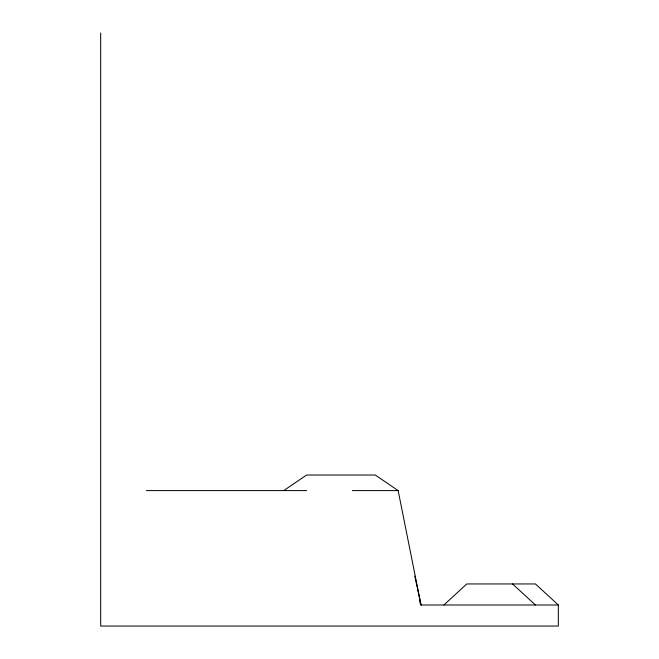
<?xml version="1.0" encoding="UTF-8"?>
<svg xmlns="http://www.w3.org/2000/svg" width="659" height="659" viewBox="0 0 659 659"><rect width="100%" height="100%" fill="white"/><g stroke="black" fill="none" stroke-linecap="round" stroke-linejoin="round"><path stroke-width="0.99" d="M443.911 604.995L466.794 583.948L535.438 583.948L558.321 604.995L558.321 626.05L100.679 626.05L100.679 32.95M283.732 490.593L306.616 475.032L375.268 475.032L398.143 490.593L421.027 604.995L558.321 604.995M146.446 490.593L306.616 490.593M352.384 490.593L398.143 490.593M512.554 583.948L535.438 604.995M420.195 603.15L421.027 604.995L417.575 589.039M419.297 600.176L421.027 604.995M414.766 576.073L417.139 587.045"/></g></svg>
